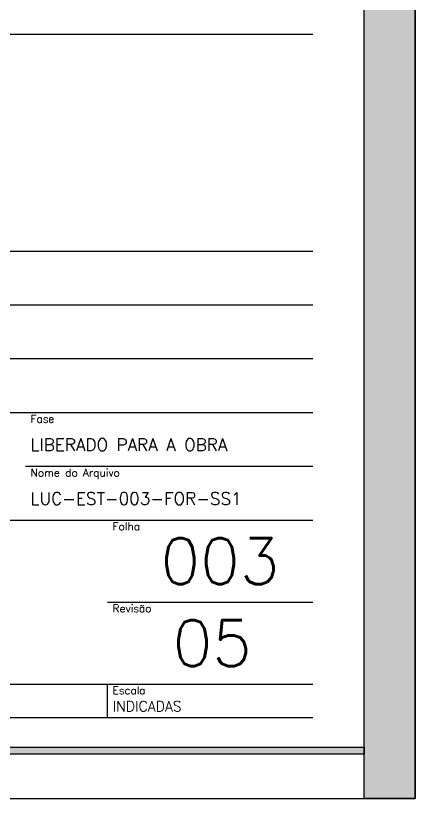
# Model space of a CAD drawing. Extents: x -5876 to 5291, y -572 to 5735.
# Drawn here: x 4707 to 5291, y -572 to 573 of the extents above; entities that cross this region are included whole.
import ezdxf

# ---------------------------------------------------------------- set-up
doc = ezdxf.new("R2010")
doc.units = 0
doc.header["$LTSCALE"] = 75
doc.header["$MEASUREMENT"] = 0
doc.layers.get('0').update_dxf_attribs({"color": 245, "linetype": 'CONTINUOUS'})
for name, color, linetype in [('235', 7, 'CONTINUOUS'), ('TEX1', 7, 'CONTINUOUS'), ('TEX2', 7, 'CONTINUOUS')]:
    doc.layers.add(name, color=color, linetype=linetype)
doc.styles.get("Standard").update_dxf_attribs({"font": 'ROMANS.SHX'})

msp = doc.modelspace()

# ---------------------------------------------------------------- linework, layer by layer
for p, q in [((3978.788708, 546.159286), (5141.288708, 546.159286)), ((3978.788708, 228.909286), (5141.288708, 228.909286)), ((3978.788708, 150.159286), (5141.288708, 150.159286)), ((3978.788708, 71.409286), (5141.288708, 71.409286)), ((3978.788708, -7.340714), (5141.288708, -7.340714)), ((4721.288708, -86.090714), (5141.288708, -86.090714)), ((3978.788708, -164.840714), (5141.288708, -164.840714)), ((4841.288708, -284.840714), (5141.288708, -284.840714)), ((3978.788708, -404.840714), (5141.288708, -404.840714)), ((4841.288708, -453.590714), (4841.288708, -404.840714)), ((3978.788708, -453.590714), (5141.288708, -453.590714))]:
    msp.add_line(p, q)
for points in [[(-5876.211292, -572.090714), (5291.288708, -572.090714), (5291.288708, 5735.409286), (-5876.211292, 5735.409286), (-5876.211292, -572.090714)], [(5216.288708, 5735.409286), (5291.288708, 5735.409286), (5291.288708, -572.090714), (5216.288708, -572.090714), (5216.288708, 5735.409286)], [(5216.288708, -497.090714), (5216.288708, -507.590714), (-5699.211292, -507.590714), (-5699.211292, 5670.909286), (5216.288708, 5670.909286), (5216.288708, 5660.409286), (-5688.711292, 5660.409286), (-5688.711292, -497.090714), (5216.288708, -497.090714)], [(-5688.711292, -497.090714), (5216.288708, -497.090714), (5216.288708, 5660.409286), (-5688.711292, 5660.409286), (-5688.711292, -497.090714)]]:
    msp.add_lwpolyline(points)
for points in [[(5216.288708, -507.590714), (-5699.211292, -507.590714), (-5688.711292, -497.090714)], [(5216.288708, -507.590714), (-5688.711292, -497.090714), (5216.288708, -497.090714)]]:
    msp.add_solid(points)
at = {"layer": '235'}
for points in [[(5216.288708, 5735.409286), (5291.288708, 5735.409286), (5291.288708, -572.090714)], [(5216.288708, 5735.409286), (5291.288708, -572.090714), (5291.288708, -572.090714)], [(5216.288708, 5735.409286), (5291.288708, -572.090714), (5216.288708, -572.090714)], [(5216.288708, 5735.409286), (5216.288708, -572.090714), (5216.288708, -572.090714)], [(5216.288708, 5735.409286), (5216.288708, -572.090714), (5216.288708, 5735.409286)]]:
    msp.add_solid(points, dxfattribs=at)

# ---------------------------------------------------------------- texts
at = {"layer": 'TEX1'}
for s, height, p in [('Fase', 11.25, (4728.788708, -22.340714)), ('LIBERADO PARA A OBRA', 18, (4728.788708, -63.590714)), ('Nome do Arquivo', 11.25, (4728.788708, -101.090714)), ('LUC-EST-003-FOR-SS1', 18, (4728.788708, -142.340714)), ('Folha', 11.25, (4848.788708, -179.840714)), ('Revisão', 11.25, (4848.788708, -299.840714)), ('Escala', 11.25, (4848.788708, -419.840714)), ('INDICADAS', 15, (4848.730417, -444.882439))]:
    msp.add_text(s, height=height, dxfattribs=at).set_placement(p)
at = {"layer": 'TEX2'}
for s, p in [('003', (4918.967279, -258.590714)), ('05', (4936.645851, -378.590714))]:
    msp.add_text(s, height=67.5, dxfattribs=at).set_placement(p)

doc.saveas('drawing.dxf')
